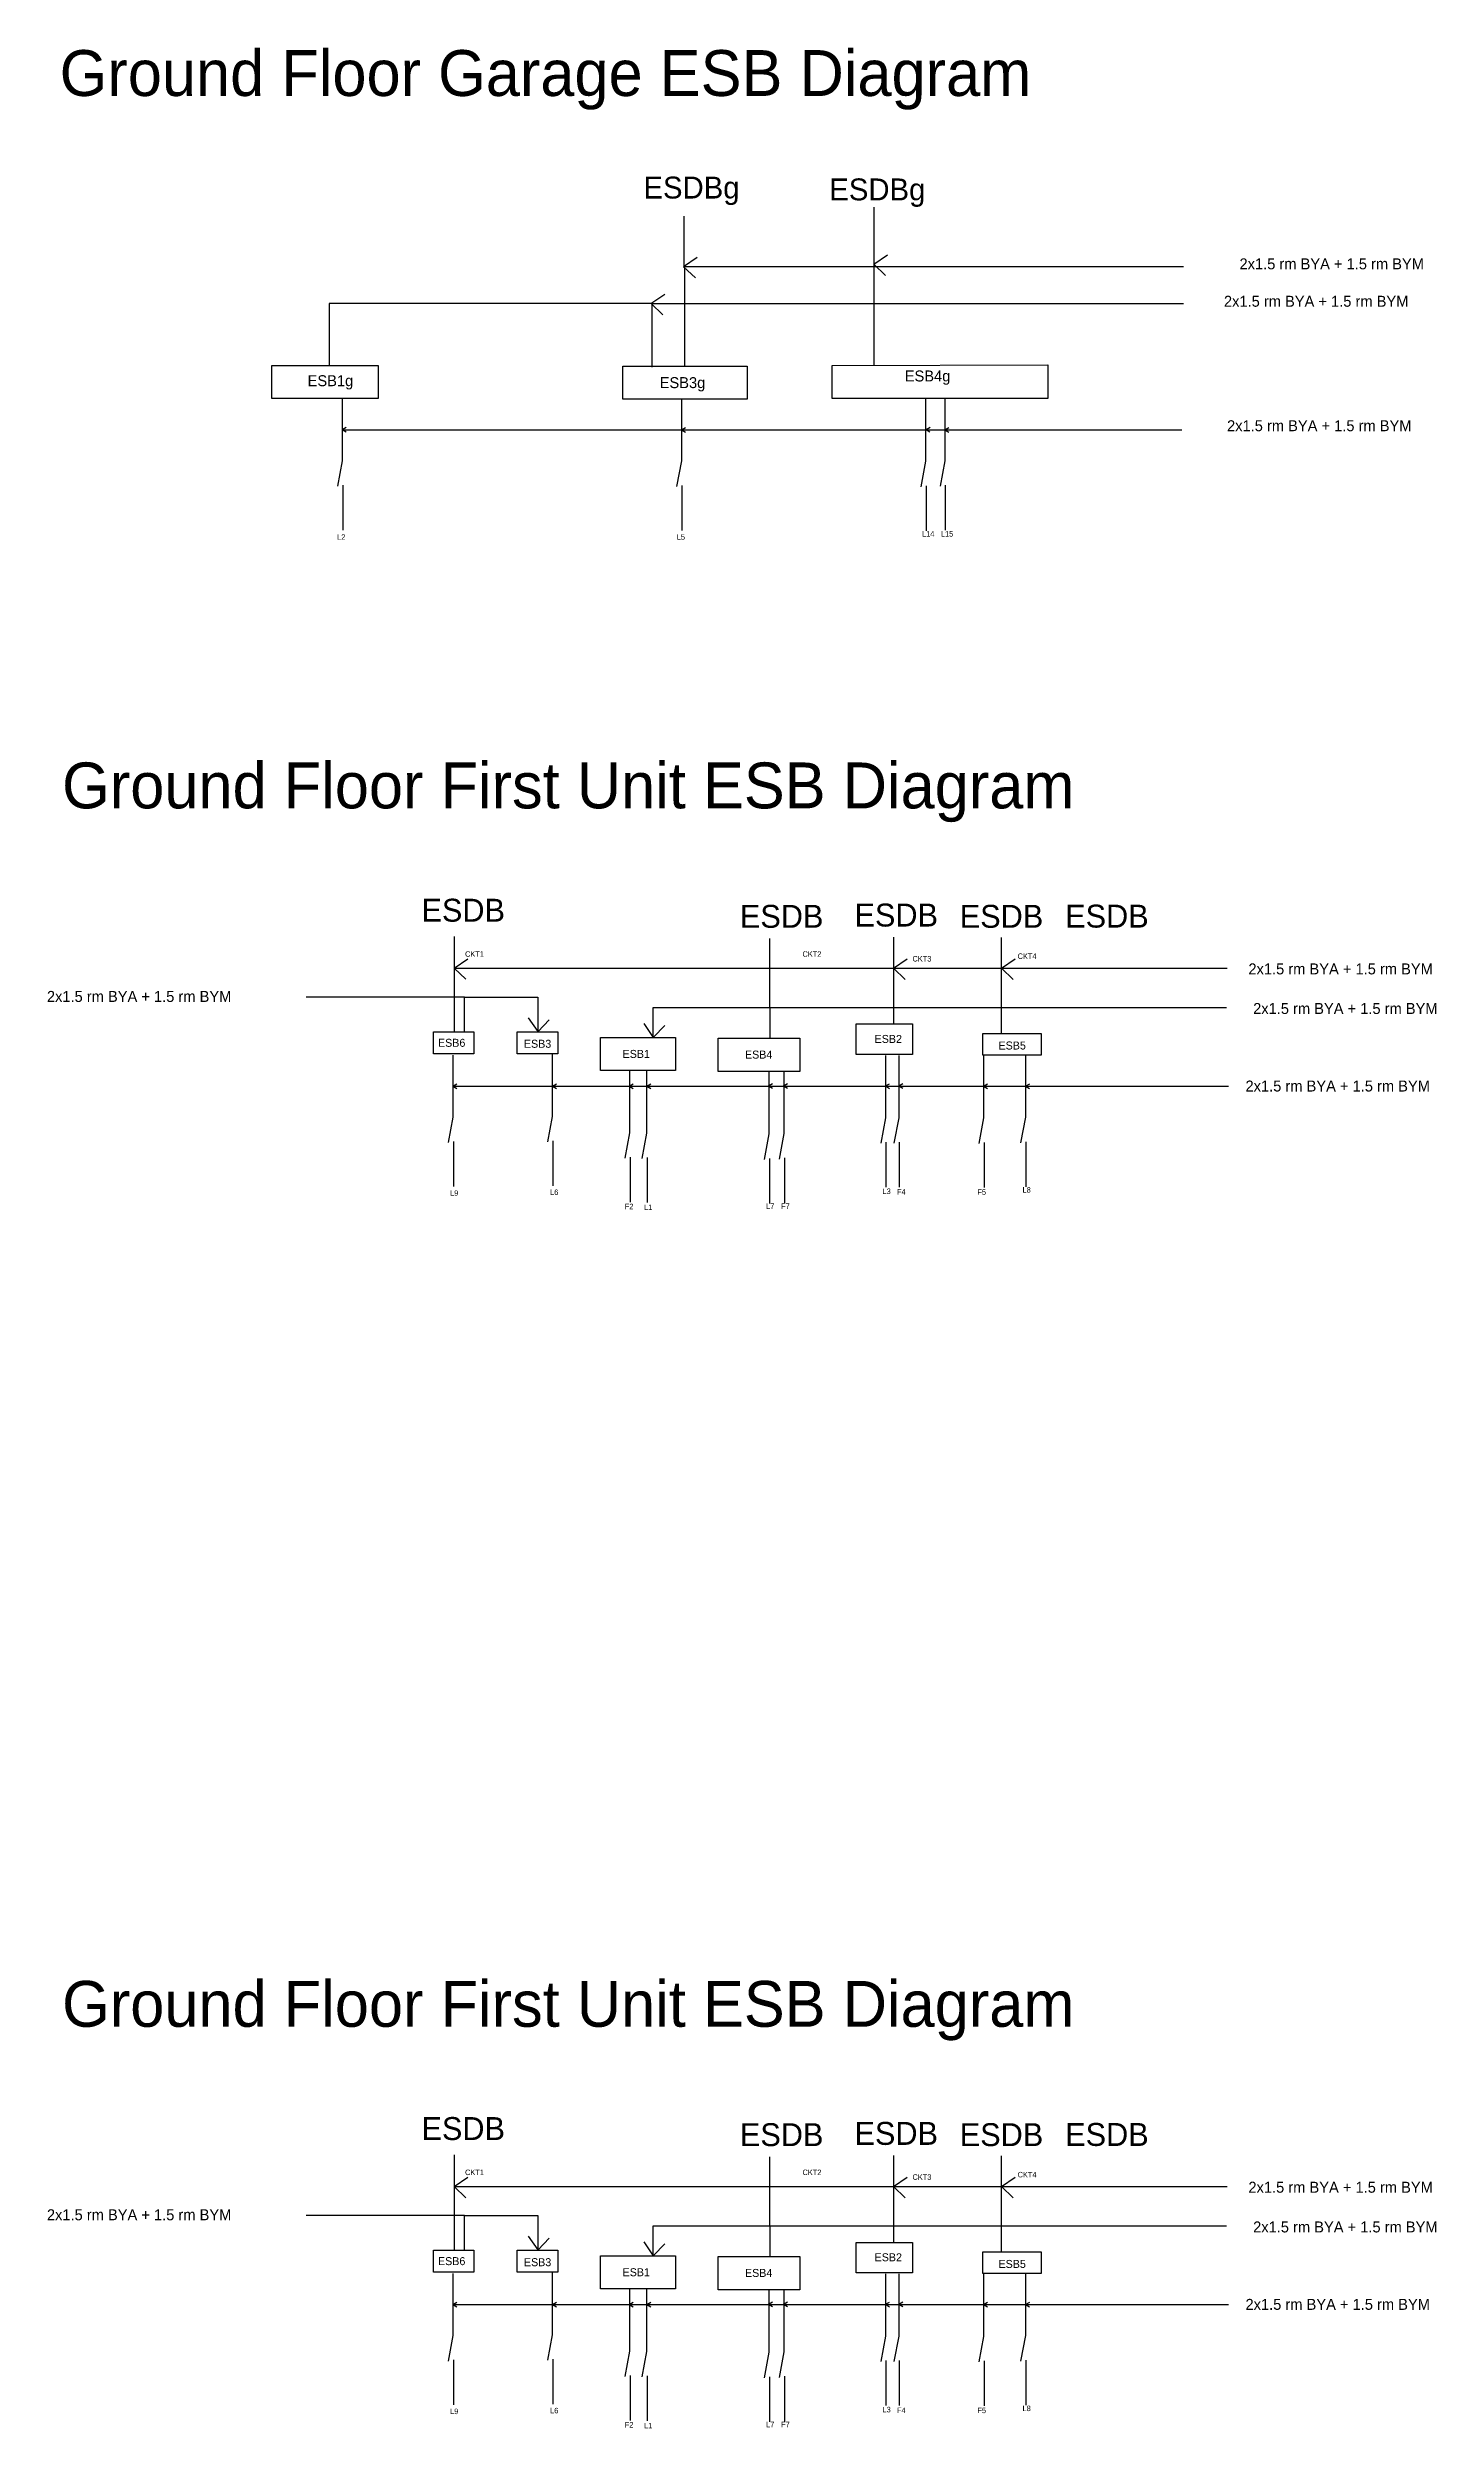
# Model space of a CAD drawing. Header units: inches. Extents: x -1380 to -106, y -233 to 422.
# Drawn here: x -658 to -514.3, y 148.4 to 394.7 of the extents above; entities that cross this region are included whole.
import ezdxf

# ---------------------------------------------------------------- set-up
doc = ezdxf.new("R2010")
doc.units = ezdxf.units.IN
doc.header["$MEASUREMENT"] = 0
doc.layers.add('Fiting and Fixtures', color=17, linetype='Continuous')
doc.layers.add('Fitings and Fixture Texts', color=19, linetype='Continuous')

# ---------------------------------------------------------------- blocks, each defined once
blk = doc.blocks.new('Arrow head')
for p, q in [((-0.05, 0), (1.38, 0.97)), ((-0.03, -0.01), (1.18, -1.17))]:
    blk.add_line(p, q)
blk = doc.blocks.new('Arrow head small')
for q in [(0.42, 0.22), (0.41, -0.25)]:
    blk.add_line((0, 0), q)

msp = doc.modelspace()

# ---------------------------------------------------------------- linework, layer by layer
for p, q in [((-572.49, 378.18), (-572.49, 361.88)), ((-592.09, 372.05), (-592.09, 361.81)), ((-592.09, 372.05), (-540.46, 372.05)), ((-595.45, 368.2), (-610.93, 368.2)), ((-595.45, 361.61), (-595.45, 368.2)), ((-595.45, 368.2), (-540.46, 368.2)), ((-627.51, 358.37), (-627.51, 351.94)), ((-592.41, 358.35), (-592.41, 351.92)), ((-567.14, 358.32), (-567.14, 351.89)), ((-565.16, 358.37), (-565.16, 351.94)), ((-627.51, 355.15), (-540.63, 355.15)), ((-627.51, 351.94), (-628, 349.3)), ((-592.41, 351.92), (-592.91, 349.28)), ((-567.14, 351.89), (-567.63, 349.25)), ((-565.16, 351.94), (-565.65, 349.31)), ((-627.46, 349.41), (-627.46, 344.75)), ((-592.36, 349.39), (-592.36, 344.73)), ((-567.09, 349.35), (-567.09, 344.7)), ((-565.11, 349.41), (-565.11, 344.76)), ((-615.92, 302.7), (-615.92, 292.85)), ((-583.26, 295.36), (-583.26, 302.5)), ((-570.46, 302.65), (-570.46, 293.67)), ((-559.32, 302.61), (-559.32, 292.69)), ((-615.93, 299.45), (-614.5, 300.42)), ((-615.92, 299.44), (-535.93, 299.44)), ((-615.92, 299.44), (-614.71, 298.29)), ((-570.47, 299.44), (-569.05, 300.41)), ((-570.46, 299.43), (-569.25, 298.28)), ((-559.29, 299.44), (-557.86, 300.41)), ((-559.28, 299.43), (-558.07, 298.28)), ((-614.86, 296.44), (-631.24, 296.44)), ((-614.86, 292.89), (-614.86, 296.44)), ((-614.86, 296.44), (-607.27, 296.44)), ((-607.27, 296.44), (-607.27, 292.81)), ((-595.33, 292.33), (-595.33, 295.36)), ((-595.33, 295.36), (-583.26, 295.36)), ((-583.26, 295.36), (-583.26, 292.21)), ((-583.26, 295.36), (-536.02, 295.36)), ((-616.06, 290.45), (-616.06, 284.02)), ((-605.77, 290.53), (-605.77, 284.1)), ((-597.78, 288.84), (-597.78, 282.41)), ((-596.02, 288.8), (-596.02, 282.37)), ((-583.36, 288.72), (-583.36, 282.29)), ((-581.81, 288.76), (-581.81, 282.33)), ((-571.3, 290.39), (-571.3, 283.96)), ((-569.92, 290.39), (-569.92, 283.96)), ((-561.14, 290.36), (-561.14, 283.94)), ((-556.82, 290.44), (-556.82, 284.01)), ((-616.06, 287.24), (-535.79, 287.24)), ((-616.06, 284.02), (-616.56, 281.39)), ((-605.77, 284.1), (-606.27, 281.47)), ((-571.3, 283.96), (-571.79, 281.33)), ((-569.92, 283.96), (-570.42, 281.33)), ((-561.14, 283.94), (-561.63, 281.3)), ((-556.82, 284.01), (-557.31, 281.37)), ((-616.01, 281.49), (-616.01, 276.84)), ((-605.72, 281.57), (-605.72, 276.92)), ((-597.78, 282.41), (-598.27, 279.78)), ((-596.02, 282.37), (-596.51, 279.73)), ((-583.36, 282.29), (-583.86, 279.65)), ((-581.81, 282.33), (-582.31, 279.69)), ((-571.25, 281.43), (-571.25, 276.78)), ((-569.87, 281.43), (-569.87, 276.78)), ((-561.09, 281.4), (-561.09, 276.75)), ((-556.77, 281.48), (-556.77, 276.82)), ((-597.73, 279.88), (-597.73, 275.23)), ((-595.97, 279.84), (-595.97, 275.18)), ((-583.31, 279.75), (-583.31, 275.1)), ((-581.76, 279.8), (-581.76, 275.15)), ((-615.92, 176.64), (-615.92, 166.78)), ((-583.26, 169.3), (-583.26, 176.44)), ((-570.46, 176.59), (-570.46, 167.61)), ((-559.32, 176.55), (-559.32, 166.63)), ((-615.93, 173.39), (-614.5, 174.36)), ((-615.92, 173.38), (-614.71, 172.22)), ((-615.92, 173.37), (-535.93, 173.37)), ((-570.47, 173.38), (-569.05, 174.35)), ((-570.46, 173.37), (-569.25, 172.22)), ((-559.29, 173.38), (-557.86, 174.35)), ((-559.28, 173.37), (-558.07, 172.22)), ((-614.86, 170.38), (-631.24, 170.38)), ((-614.86, 166.82), (-614.86, 170.38)), ((-614.86, 170.38), (-607.27, 170.38)), ((-607.27, 170.38), (-607.27, 166.75)), ((-595.33, 166.27), (-595.33, 169.3)), ((-595.33, 169.3), (-583.26, 169.3)), ((-583.26, 169.3), (-583.26, 166.15)), ((-583.26, 169.3), (-536.02, 169.3)), ((-616.06, 164.39), (-616.06, 157.96)), ((-605.77, 164.47), (-605.77, 158.04)), ((-597.78, 162.78), (-597.78, 156.35)), ((-596.02, 162.74), (-596.02, 156.31)), ((-583.36, 162.65), (-583.36, 156.23)), ((-581.81, 162.7), (-581.81, 156.27)), ((-571.3, 164.33), (-571.3, 157.9)), ((-569.92, 164.33), (-569.92, 157.9)), ((-561.14, 164.3), (-561.14, 157.87)), ((-556.82, 164.38), (-556.82, 157.95)), ((-616.06, 161.18), (-535.79, 161.18)), ((-616.06, 157.96), (-616.56, 155.32)), ((-605.77, 158.04), (-606.27, 155.4)), ((-571.3, 157.9), (-571.79, 155.26)), ((-569.92, 157.9), (-570.42, 155.26)), ((-561.14, 157.87), (-561.63, 155.24)), ((-556.82, 157.95), (-557.31, 155.31)), ((-616.01, 155.43), (-616.01, 150.78)), ((-605.72, 155.51), (-605.72, 150.86)), ((-597.78, 156.35), (-598.27, 153.72)), ((-596.02, 156.31), (-596.51, 153.67)), ((-583.36, 156.23), (-583.86, 153.59)), ((-581.81, 156.27), (-582.31, 153.63)), ((-571.25, 155.37), (-571.25, 150.72)), ((-569.87, 155.37), (-569.87, 150.72)), ((-561.09, 155.34), (-561.09, 150.69)), ((-556.77, 155.42), (-556.77, 150.76)), ((-597.73, 153.82), (-597.73, 149.17)), ((-595.97, 153.78), (-595.97, 149.12)), ((-583.31, 153.69), (-583.31, 149.04)), ((-581.76, 153.74), (-581.76, 149.08))]:
    msp.add_line(p, q)
for points in [[(-634.81, 361.81), (-623.79, 361.81), (-623.79, 358.39), (-634.81, 358.39)], [(-598.48, 361.73), (-585.59, 361.73), (-585.59, 358.32), (-598.48, 358.32)], [(-576.82, 361.8), (-554.5, 361.85), (-554.49, 358.38), (-576.82, 358.38)], [(-574.33, 293.67), (-568.5, 293.67), (-568.5, 290.52), (-574.33, 290.52)], [(-618.08, 292.85), (-613.89, 292.85), (-613.89, 290.59), (-618.08, 290.59)], [(-609.4, 292.85), (-605.21, 292.85), (-605.21, 290.59), (-609.4, 290.59)], [(-600.79, 292.27), (-593.01, 292.27), (-593.01, 288.85), (-600.79, 288.85)], [(-588.6, 292.21), (-580.17, 292.21), (-580.17, 288.74), (-588.6, 288.74)], [(-561.22, 292.68), (-555.18, 292.68), (-555.18, 290.42), (-561.22, 290.42)], [(-574.33, 167.6), (-568.5, 167.6), (-568.5, 164.45), (-574.33, 164.45)], [(-618.08, 166.78), (-613.89, 166.78), (-613.89, 164.52), (-618.08, 164.52)], [(-609.4, 166.78), (-605.21, 166.78), (-605.21, 164.52), (-609.4, 164.52)], [(-600.79, 166.21), (-593.01, 166.21), (-593.01, 162.79), (-600.79, 162.79)], [(-588.6, 166.15), (-580.17, 166.15), (-580.17, 162.68), (-588.6, 162.68)], [(-561.22, 166.62), (-555.18, 166.62), (-555.18, 164.36), (-561.22, 164.36)]]:
    msp.add_lwpolyline(points, close=True)
at = {"layer": 'Fiting and Fixtures'}
for p, q in [((-592.11, 372.14), (-592.11, 377.24)), ((-610.93, 368.2), (-628.85, 368.2)), ((-628.85, 368.2), (-628.85, 361.83))]:
    msp.add_line(p, q, dxfattribs=at)

# ---------------------------------------------------------------- block references
for name, p in [('Arrow head', (-592.15, 372.03)), ('Arrow head', (-572.46, 372.28)), ('Arrow head', (-595.51, 368.22)), ('Arrow head small', (-627.52, 355.19)), ('Arrow head small', (-592.4, 355.15)), ('Arrow head small', (-567.1, 355.18)), ('Arrow head small', (-565.16, 355.15)), ('Arrow head small', (-616.06, 287.24)), ('Arrow head small', (-605.75, 287.24)), ('Arrow head small', (-597.81, 287.24)), ('Arrow head small', (-595.98, 287.24)), ('Arrow head small', (-583.39, 287.27)), ('Arrow head small', (-581.84, 287.27)), ('Arrow head small', (-571.3, 287.25)), ('Arrow head small', (-569.91, 287.27)), ('Arrow head small', (-561.16, 287.24)), ('Arrow head small', (-556.79, 287.24)), ('Arrow head small', (-616.06, 161.18)), ('Arrow head small', (-605.75, 161.18)), ('Arrow head small', (-597.81, 161.18)), ('Arrow head small', (-595.98, 161.18)), ('Arrow head small', (-583.39, 161.21)), ('Arrow head small', (-581.84, 161.21)), ('Arrow head small', (-571.3, 161.19)), ('Arrow head small', (-569.91, 161.21)), ('Arrow head small', (-561.16, 161.18)), ('Arrow head small', (-556.79, 161.18))]:
    msp.add_blockref(name, p)
at = {"rotation": 90}
for p in [(-607.25, 292.92), (-595.3, 292.33), (-607.25, 166.86), (-595.3, 166.27)]:
    msp.add_blockref('Arrow head', p, dxfattribs=at)

# ---------------------------------------------------------------- texts
at = {"attachment_point": 1}
for s, insert, char_height, width in [('Ground Floor Garage ESB Diagram', (-656.75, 394.43), 4.7466, 353.4069), ('ESDBg', (-596.34, 381.34), 2.268, 168.8677), ('ESDBg', (-577.11, 381.15), 2.268, 168.8677), ('2x1.5 rm BYA + 1.5 rm BYM', (-534.66, 372.88), 1.134, 84.4338), ('2x1.5 rm BYA + 1.5 rm BYM', (-536.27, 369.01), 1.134, 84.4338), ('ESB1g', (-631.09, 360.79), 1.134, 84.4338), ('ESB3g', (-594.66, 360.59), 1.134, 84.4338), ('ESB4g', (-569.3, 361.28), 1.134, 84.4338), ('2x1.5 rm BYA + 1.5 rm BYM', (-535.95, 356.13), 1.134, 84.4338), ('Ground Floor First Unit ESB Diagram', (-656.5, 320.72), 4.7466, 353.4069), ('ESDB', (-619.31, 306.62), 2.373, 176.7034), ('ESDB', (-586.36, 305.99), 2.373, 176.7034), ('ESDB', (-574.5, 306.12), 2.373, 176.7034), ('ESDB', (-563.61, 305.99), 2.373, 176.7034), ('ESDB', (-552.7, 306.01), 2.373, 176.7034), ('2x1.5 rm BYA + 1.5 rm BYM', (-533.74, 299.93), 1.134, 84.4338), ('2x1.5 rm BYA + 1.5 rm BYM', (-658.07, 297.08), 1.134, 84.4338), ('2x1.5 rm BYA + 1.5 rm BYM', (-533.25, 295.83), 1.134, 84.4338), ('ESB6', (-617.6, 292.13), 0.828, 61.6268), ('ESB3', (-608.71, 292.03), 0.828, 61.6268), ('ESB1', (-598.5, 290.98), 0.828, 61.6268), ('ESB4', (-585.83, 290.91), 0.828, 61.6268), ('ESB2', (-572.42, 292.53), 0.828, 61.6268), ('ESB5', (-559.6, 291.85), 0.828, 61.6268), ('2x1.5 rm BYA + 1.5 rm BYM', (-534.04, 287.81), 1.134, 84.4338), ('Ground Floor First Unit ESB Diagram', (-656.5, 194.65), 4.7466, 353.4069), ('ESDB', (-619.31, 180.56), 2.373, 176.7034), ('ESDB', (-586.36, 179.93), 2.373, 176.7034), ('ESDB', (-574.5, 180.06), 2.373, 176.7034), ('ESDB', (-563.61, 179.93), 2.373, 176.7034), ('ESDB', (-552.7, 179.95), 2.373, 176.7034), ('2x1.5 rm BYA + 1.5 rm BYM', (-533.74, 173.87), 1.134, 84.4338), ('2x1.5 rm BYA + 1.5 rm BYM', (-658.07, 171.02), 1.134, 84.4338), ('2x1.5 rm BYA + 1.5 rm BYM', (-533.25, 169.76), 1.134, 84.4338), ('ESB6', (-617.6, 166.07), 0.828, 61.6268), ('ESB3', (-608.71, 165.96), 0.828, 61.6268), ('ESB2', (-572.42, 166.47), 0.828, 61.6268), ('ESB5', (-559.6, 165.78), 0.828, 61.6268), ('ESB1', (-598.5, 164.92), 0.828, 61.6268), ('ESB4', (-585.83, 164.85), 0.828, 61.6268), ('2x1.5 rm BYA + 1.5 rm BYM', (-534.04, 161.75), 1.134, 84.4338)]:
    msp.add_mtext(s, dxfattribs=dict(at, insert=insert, char_height=char_height, width=width))
at = {"layer": 'Fitings and Fixture Texts', "char_height": 0.572, "width": 1.2419, "attachment_point": 1}
for s, insert in [('L2', (-628.04, 344.33)), ('L5', (-592.89, 344.34)), ('L14', (-567.51, 344.66)), ('L15', (-565.56, 344.66)), ('CKT1', (-614.8, 301.19)), ('CKT2', (-579.88, 301.19)), ('CKT3', (-568.5, 300.7)), ('CKT4', (-557.62, 300.96)), ('L9', (-616.35, 276.46)), ('L6', (-606, 276.54)), ('L3', (-571.6, 276.64)), ('F4', (-570.1, 276.58)), ('F5', (-561.78, 276.56)), ('L8', (-557.11, 276.78)), ('F2', (-598.27, 275.07)), ('L1', (-596.27, 274.98)), ('L7', (-583.65, 275.09)), ('F7', (-582.1, 275.09)), ('CKT1', (-614.8, 175.13)), ('CKT2', (-579.88, 175.13)), ('CKT4', (-557.62, 174.89)), ('CKT3', (-568.5, 174.64)), ('L9', (-616.35, 150.4)), ('L6', (-606, 150.48)), ('L3', (-571.6, 150.58)), ('F4', (-570.1, 150.51)), ('F5', (-561.78, 150.5)), ('L8', (-557.11, 150.71)), ('F2', (-598.27, 149.01)), ('L1', (-596.27, 148.92)), ('L7', (-583.65, 149.03)), ('F7', (-582.1, 149.03))]:
    msp.add_mtext(s, dxfattribs=dict(at, insert=insert))

doc.saveas('drawing.dxf')
